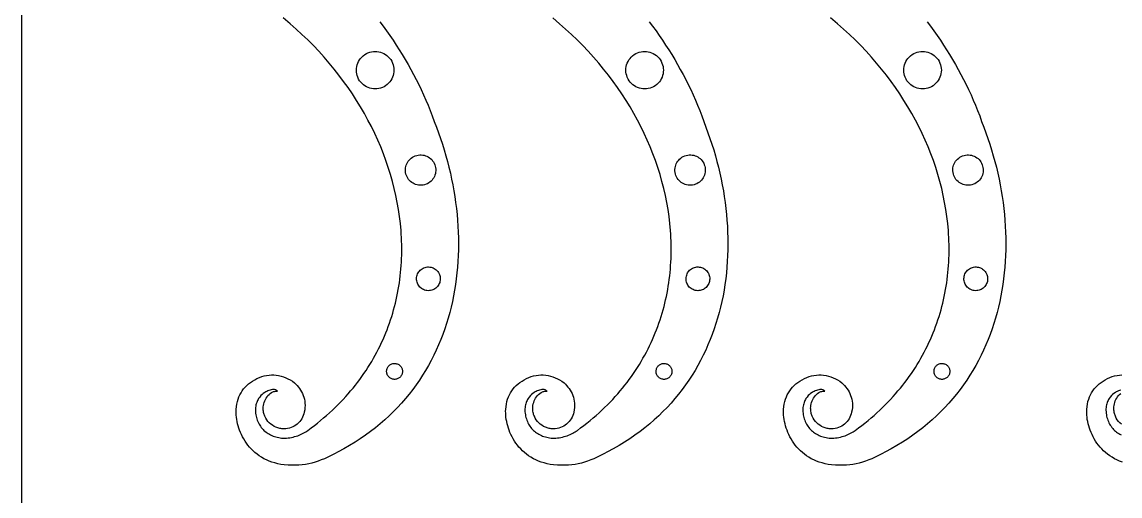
# Model space of a CAD drawing. Extents: x 0 to 31.7, y -7.6 to 52.1.
# Drawn here: x 0 to 16.59, y 17.08 to 24.24 of the extents above; entities that cross this region are included whole.
import ezdxf

# ---------------------------------------------------------------- set-up
doc = ezdxf.new("R2010")
doc.units = 0
doc.layers.add('Default_Layer', color=18, linetype='CONTINUOUS')

msp = doc.modelspace()

# ---------------------------------------------------------------- linework, layer by layer
at = {"layer": 'Default_Layer'}
for points in [[(0, 0), (0, 48), (24, 48), (24, 0), (0, 0)], [(5.177, 23.747), (5.202, 23.762), (5.227, 23.774), (5.254, 23.784), (5.281, 23.79), (5.308, 23.794), (5.335, 23.796), (5.362, 23.794), (5.389, 23.79), (5.416, 23.784), (5.441, 23.775), (5.466, 23.764), (5.49, 23.75), (5.513, 23.734), (5.534, 23.715), (5.553, 23.694), (5.57, 23.671), (5.585, 23.646), (5.598, 23.62), (5.607, 23.594), (5.614, 23.567), (5.618, 23.54), (5.619, 23.512), (5.618, 23.485), (5.614, 23.458), (5.607, 23.432), (5.598, 23.406), (5.587, 23.381), (5.573, 23.358), (5.557, 23.335), (5.538, 23.314), (5.517, 23.295), (5.494, 23.277), (5.469, 23.262), (5.444, 23.25), (5.417, 23.241), (5.39, 23.234), (5.363, 23.23), (5.336, 23.229), (5.309, 23.23), (5.282, 23.234), (5.255, 23.24), (5.229, 23.249), (5.205, 23.261), (5.181, 23.274), (5.158, 23.291), (5.137, 23.309), (5.118, 23.33), (5.101, 23.353), (5.086, 23.378), (5.073, 23.404), (5.064, 23.43), (5.057, 23.457), (5.053, 23.484), (5.052, 23.512), (5.053, 23.539), (5.057, 23.566), (5.064, 23.592), (5.072, 23.618), (5.084, 23.643), (5.098, 23.667), (5.114, 23.689), (5.133, 23.71), (5.154, 23.73), (5.177, 23.747)], [(9.247, 23.747), (9.272, 23.762), (9.298, 23.774), (9.324, 23.784), (9.351, 23.79), (9.379, 23.794), (9.406, 23.796), (9.433, 23.794), (9.46, 23.79), (9.486, 23.784), (9.512, 23.775), (9.537, 23.764), (9.561, 23.75), (9.583, 23.734), (9.604, 23.715), (9.624, 23.694), (9.641, 23.671), (9.656, 23.646), (9.668, 23.62), (9.678, 23.594), (9.684, 23.567), (9.688, 23.54), (9.69, 23.512), (9.688, 23.485), (9.684, 23.458), (9.678, 23.432), (9.669, 23.406), (9.658, 23.381), (9.644, 23.358), (9.628, 23.335), (9.609, 23.314), (9.588, 23.295), (9.565, 23.277), (9.54, 23.262), (9.514, 23.25), (9.488, 23.241), (9.461, 23.234), (9.434, 23.23), (9.406, 23.229), (9.379, 23.23), (9.352, 23.234), (9.326, 23.24), (9.3, 23.249), (9.275, 23.261), (9.252, 23.274), (9.229, 23.291), (9.208, 23.309), (9.189, 23.33), (9.171, 23.353), (9.156, 23.378), (9.144, 23.404), (9.135, 23.43), (9.128, 23.457), (9.124, 23.484), (9.123, 23.512), (9.124, 23.539), (9.128, 23.566), (9.134, 23.592), (9.143, 23.618), (9.155, 23.643), (9.168, 23.667), (9.185, 23.689), (9.203, 23.71), (9.224, 23.73), (9.247, 23.747)], [(13.445, 23.747), (13.47, 23.762), (13.496, 23.774), (13.522, 23.784), (13.549, 23.79), (13.576, 23.794), (13.604, 23.796), (13.631, 23.794), (13.658, 23.79), (13.684, 23.784), (13.71, 23.775), (13.735, 23.764), (13.759, 23.75), (13.781, 23.734), (13.802, 23.715), (13.821, 23.694), (13.839, 23.671), (13.854, 23.646), (13.866, 23.62), (13.876, 23.594), (13.882, 23.567), (13.886, 23.54), (13.888, 23.512), (13.886, 23.485), (13.882, 23.458), (13.876, 23.432), (13.867, 23.406), (13.856, 23.381), (13.842, 23.358), (13.825, 23.335), (13.807, 23.314), (13.786, 23.295), (13.763, 23.277), (13.738, 23.262), (13.712, 23.25), (13.686, 23.241), (13.659, 23.234), (13.632, 23.23), (13.604, 23.229), (13.577, 23.23), (13.55, 23.234), (13.524, 23.24), (13.498, 23.249), (13.473, 23.261), (13.449, 23.274), (13.427, 23.291), (13.406, 23.309), (13.387, 23.33), (13.369, 23.353), (13.354, 23.378), (13.342, 23.404), (13.332, 23.43), (13.326, 23.457), (13.322, 23.484), (13.32, 23.512), (13.322, 23.539), (13.326, 23.566), (13.332, 23.592), (13.341, 23.618), (13.352, 23.643), (13.366, 23.667), (13.383, 23.689), (13.401, 23.71), (13.422, 23.73), (13.445, 23.747)], [(5.963, 22.224), (5.986, 22.229), (6.009, 22.232), (6.032, 22.232), (6.054, 22.23), (6.076, 22.226), (6.097, 22.219), (6.118, 22.211), (6.137, 22.201), (6.156, 22.189), (6.173, 22.175), (6.189, 22.16), (6.203, 22.143), (6.216, 22.125), (6.227, 22.105), (6.237, 22.084), (6.244, 22.062), (6.249, 22.039), (6.251, 22.016), (6.251, 21.993), (6.249, 21.971), (6.245, 21.949), (6.239, 21.927), (6.231, 21.907), (6.221, 21.887), (6.209, 21.869), (6.195, 21.852), (6.18, 21.836), (6.163, 21.821), (6.145, 21.808), (6.125, 21.797), (6.104, 21.788), (6.081, 21.781), (6.058, 21.776), (6.035, 21.773), (6.013, 21.773), (5.99, 21.775), (5.968, 21.779), (5.947, 21.786), (5.927, 21.794), (5.907, 21.804), (5.889, 21.816), (5.871, 21.829), (5.855, 21.845), (5.841, 21.862), (5.828, 21.88), (5.817, 21.9), (5.808, 21.921), (5.8, 21.943), (5.796, 21.966), (5.793, 21.989), (5.793, 22.012), (5.795, 22.034), (5.799, 22.056), (5.805, 22.077), (5.813, 22.098), (5.824, 22.117), (5.836, 22.136), (5.849, 22.153), (5.865, 22.169), (5.881, 22.184), (5.9, 22.197), (5.92, 22.208), (5.941, 22.217), (5.963, 22.224)], [(10.034, 22.224), (10.057, 22.229), (10.08, 22.232), (10.102, 22.232), (10.125, 22.23), (10.147, 22.226), (10.168, 22.219), (10.188, 22.211), (10.208, 22.201), (10.226, 22.189), (10.244, 22.175), (10.26, 22.16), (10.274, 22.143), (10.287, 22.125), (10.298, 22.105), (10.307, 22.084), (10.315, 22.062), (10.319, 22.039), (10.322, 22.016), (10.322, 21.993), (10.32, 21.971), (10.316, 21.949), (10.31, 21.927), (10.302, 21.907), (10.291, 21.887), (10.279, 21.869), (10.266, 21.852), (10.25, 21.836), (10.234, 21.821), (10.215, 21.808), (10.195, 21.797), (10.174, 21.788), (10.152, 21.781), (10.129, 21.776), (10.106, 21.773), (10.083, 21.773), (10.061, 21.775), (10.039, 21.779), (10.018, 21.786), (9.997, 21.794), (9.978, 21.804), (9.959, 21.816), (9.942, 21.829), (9.926, 21.845), (9.912, 21.862), (9.899, 21.88), (9.888, 21.9), (9.878, 21.921), (9.871, 21.943), (9.866, 21.966), (9.864, 21.989), (9.864, 22.012), (9.866, 22.034), (9.87, 22.056), (9.876, 22.077), (9.884, 22.098), (9.894, 22.117), (9.906, 22.136), (9.92, 22.153), (9.935, 22.169), (9.952, 22.184), (9.97, 22.197), (9.99, 22.208), (10.011, 22.217), (10.034, 22.224)], [(14.232, 22.224), (14.255, 22.229), (14.278, 22.232), (14.3, 22.232), (14.323, 22.23), (14.344, 22.226), (14.366, 22.219), (14.386, 22.211), (14.406, 22.201), (14.424, 22.189), (14.442, 22.175), (14.457, 22.16), (14.472, 22.143), (14.485, 22.125), (14.496, 22.105), (14.505, 22.084), (14.512, 22.062), (14.517, 22.039), (14.52, 22.016), (14.52, 21.993), (14.518, 21.971), (14.514, 21.949), (14.508, 21.927), (14.499, 21.907), (14.489, 21.887), (14.477, 21.869), (14.464, 21.852), (14.448, 21.836), (14.431, 21.821), (14.413, 21.808), (14.393, 21.797), (14.372, 21.788), (14.35, 21.781), (14.327, 21.776), (14.304, 21.773), (14.281, 21.773), (14.259, 21.775), (14.237, 21.779), (14.216, 21.786), (14.195, 21.794), (14.176, 21.804), (14.157, 21.816), (14.14, 21.829), (14.124, 21.845), (14.109, 21.862), (14.097, 21.88), (14.085, 21.9), (14.076, 21.921), (14.069, 21.943), (14.064, 21.966), (14.062, 21.989), (14.061, 22.012), (14.063, 22.034), (14.068, 22.056), (14.074, 22.077), (14.082, 22.098), (14.092, 22.117), (14.104, 22.136), (14.118, 22.153), (14.133, 22.169), (14.15, 22.184), (14.168, 22.197), (14.188, 22.208), (14.209, 22.217), (14.232, 22.224)], [(6.143, 20.538), (6.162, 20.537), (6.179, 20.534), (6.196, 20.529), (6.213, 20.523), (6.228, 20.515), (6.243, 20.506), (6.256, 20.495), (6.269, 20.483), (6.28, 20.471), (6.29, 20.457), (6.299, 20.442), (6.306, 20.426), (6.312, 20.409), (6.316, 20.392), (6.318, 20.374), (6.319, 20.356), (6.317, 20.338), (6.314, 20.32), (6.31, 20.303), (6.303, 20.286), (6.295, 20.271), (6.286, 20.256), (6.276, 20.243), (6.264, 20.23), (6.251, 20.219), (6.237, 20.209), (6.222, 20.2), (6.206, 20.193), (6.189, 20.187), (6.172, 20.183), (6.154, 20.181), (6.136, 20.18), (6.118, 20.182), (6.1, 20.185), (6.083, 20.19), (6.067, 20.196), (6.051, 20.204), (6.037, 20.213), (6.023, 20.224), (6.011, 20.235), (5.999, 20.248), (5.989, 20.262), (5.981, 20.277), (5.973, 20.293), (5.968, 20.31), (5.964, 20.327), (5.961, 20.345), (5.961, 20.363), (5.962, 20.381), (5.965, 20.399), (5.97, 20.416), (5.976, 20.432), (5.984, 20.448), (5.993, 20.463), (6.004, 20.476), (6.016, 20.489), (6.029, 20.5), (6.043, 20.51), (6.058, 20.519), (6.073, 20.526), (6.09, 20.531), (6.107, 20.536), (6.125, 20.538), (6.143, 20.538)], [(10.214, 20.538), (10.232, 20.537), (10.25, 20.534), (10.267, 20.529), (10.283, 20.523), (10.299, 20.515), (10.313, 20.506), (10.327, 20.495), (10.34, 20.483), (10.351, 20.471), (10.361, 20.457), (10.369, 20.442), (10.377, 20.426), (10.382, 20.409), (10.386, 20.392), (10.389, 20.374), (10.389, 20.356), (10.388, 20.338), (10.385, 20.32), (10.38, 20.303), (10.374, 20.286), (10.366, 20.271), (10.357, 20.256), (10.346, 20.243), (10.334, 20.23), (10.321, 20.219), (10.307, 20.209), (10.293, 20.2), (10.277, 20.193), (10.26, 20.187), (10.243, 20.183), (10.225, 20.181), (10.207, 20.18), (10.188, 20.182), (10.171, 20.185), (10.154, 20.19), (10.137, 20.196), (10.122, 20.204), (10.107, 20.213), (10.094, 20.224), (10.081, 20.235), (10.07, 20.248), (10.06, 20.262), (10.051, 20.277), (10.044, 20.293), (10.038, 20.31), (10.034, 20.327), (10.032, 20.345), (10.031, 20.363), (10.033, 20.381), (10.036, 20.399), (10.041, 20.416), (10.047, 20.432), (10.055, 20.448), (10.064, 20.463), (10.075, 20.476), (10.086, 20.489), (10.099, 20.5), (10.113, 20.51), (10.128, 20.519), (10.144, 20.526), (10.161, 20.531), (10.178, 20.536), (10.196, 20.538), (10.214, 20.538)], [(14.412, 20.538), (14.43, 20.537), (14.448, 20.534), (14.465, 20.529), (14.481, 20.523), (14.497, 20.515), (14.511, 20.506), (14.525, 20.495), (14.537, 20.483), (14.549, 20.471), (14.559, 20.457), (14.567, 20.442), (14.575, 20.426), (14.58, 20.409), (14.584, 20.392), (14.587, 20.374), (14.587, 20.356), (14.586, 20.338), (14.583, 20.32), (14.578, 20.303), (14.572, 20.286), (14.564, 20.271), (14.555, 20.256), (14.544, 20.243), (14.532, 20.23), (14.519, 20.219), (14.505, 20.209), (14.49, 20.2), (14.475, 20.193), (14.458, 20.187), (14.441, 20.183), (14.423, 20.181), (14.405, 20.18), (14.386, 20.182), (14.369, 20.185), (14.352, 20.19), (14.335, 20.196), (14.32, 20.204), (14.305, 20.213), (14.292, 20.224), (14.279, 20.235), (14.268, 20.248), (14.258, 20.262), (14.249, 20.277), (14.242, 20.293), (14.236, 20.31), (14.232, 20.327), (14.23, 20.345), (14.229, 20.363), (14.231, 20.381), (14.234, 20.399), (14.238, 20.416), (14.245, 20.432), (14.253, 20.448), (14.262, 20.463), (14.272, 20.476), (14.284, 20.489), (14.297, 20.5), (14.311, 20.51), (14.326, 20.519), (14.342, 20.526), (14.358, 20.531), (14.376, 20.536), (14.394, 20.538), (14.412, 20.538)], [(5.67, 19.073), (5.681, 19.068), (5.691, 19.062), (5.701, 19.055), (5.71, 19.048), (5.718, 19.039), (5.726, 19.03), (5.732, 19.021), (5.737, 19.011), (5.741, 19), (5.745, 18.989), (5.747, 18.977), (5.748, 18.966), (5.748, 18.954), (5.747, 18.942), (5.745, 18.931), (5.741, 18.919), (5.736, 18.907), (5.73, 18.897), (5.723, 18.887), (5.716, 18.878), (5.708, 18.87), (5.698, 18.863), (5.689, 18.857), (5.679, 18.851), (5.668, 18.847), (5.657, 18.844), (5.646, 18.841), (5.634, 18.84), (5.622, 18.84), (5.61, 18.842), (5.599, 18.844), (5.587, 18.848), (5.576, 18.852), (5.565, 18.858), (5.555, 18.865), (5.546, 18.873), (5.538, 18.881), (5.531, 18.89), (5.525, 18.9), (5.519, 18.91), (5.515, 18.92), (5.512, 18.932), (5.51, 18.943), (5.508, 18.954), (5.508, 18.966), (5.51, 18.978), (5.512, 18.99), (5.516, 19.002), (5.52, 19.013), (5.526, 19.023), (5.533, 19.033), (5.541, 19.042), (5.549, 19.05), (5.558, 19.057), (5.568, 19.064), (5.578, 19.069), (5.589, 19.073), (5.6, 19.077), (5.611, 19.079), (5.623, 19.08), (5.634, 19.08), (5.646, 19.079), (5.658, 19.076), (5.67, 19.073)], [(9.74, 19.073), (9.752, 19.068), (9.762, 19.062), (9.772, 19.055), (9.781, 19.048), (9.789, 19.039), (9.796, 19.03), (9.802, 19.021), (9.808, 19.011), (9.812, 19), (9.815, 18.989), (9.818, 18.977), (9.819, 18.966), (9.819, 18.954), (9.818, 18.942), (9.815, 18.931), (9.812, 18.919), (9.807, 18.907), (9.801, 18.897), (9.794, 18.887), (9.787, 18.878), (9.778, 18.87), (9.769, 18.863), (9.759, 18.857), (9.749, 18.851), (9.739, 18.847), (9.728, 18.844), (9.716, 18.841), (9.705, 18.84), (9.693, 18.84), (9.681, 18.842), (9.669, 18.844), (9.658, 18.848), (9.646, 18.852), (9.636, 18.858), (9.626, 18.865), (9.617, 18.873), (9.609, 18.881), (9.602, 18.89), (9.595, 18.9), (9.59, 18.91), (9.586, 18.92), (9.582, 18.932), (9.58, 18.943), (9.579, 18.954), (9.579, 18.966), (9.58, 18.978), (9.583, 18.99), (9.586, 19.002), (9.591, 19.013), (9.597, 19.023), (9.604, 19.033), (9.611, 19.042), (9.62, 19.05), (9.629, 19.057), (9.638, 19.064), (9.649, 19.069), (9.659, 19.073), (9.67, 19.077), (9.682, 19.079), (9.693, 19.08), (9.705, 19.08), (9.717, 19.079), (9.729, 19.076), (9.74, 19.073)], [(13.938, 19.073), (13.949, 19.068), (13.96, 19.062), (13.97, 19.055), (13.979, 19.048), (13.987, 19.039), (13.994, 19.03), (14, 19.021), (14.006, 19.011), (14.01, 19), (14.013, 18.989), (14.016, 18.977), (14.017, 18.966), (14.017, 18.954), (14.015, 18.942), (14.013, 18.931), (14.009, 18.919), (14.005, 18.907), (13.999, 18.897), (13.992, 18.887), (13.984, 18.878), (13.976, 18.87), (13.967, 18.863), (13.957, 18.857), (13.947, 18.851), (13.937, 18.847), (13.925, 18.844), (13.914, 18.841), (13.903, 18.84), (13.891, 18.84), (13.879, 18.842), (13.867, 18.844), (13.855, 18.848), (13.844, 18.852), (13.834, 18.858), (13.824, 18.865), (13.815, 18.873), (13.807, 18.881), (13.8, 18.89), (13.793, 18.9), (13.788, 18.91), (13.784, 18.92), (13.78, 18.932), (13.778, 18.943), (13.777, 18.954), (13.777, 18.966), (13.778, 18.978), (13.781, 18.99), (13.784, 19.002), (13.789, 19.013), (13.795, 19.023), (13.802, 19.033), (13.809, 19.042), (13.818, 19.05), (13.827, 19.057), (13.836, 19.064), (13.846, 19.069), (13.857, 19.073), (13.868, 19.077), (13.88, 19.079), (13.891, 19.08), (13.903, 19.08), (13.915, 19.079), (13.926, 19.076), (13.938, 19.073)]]:
    msp.add_lwpolyline(points, close=True, dxfattribs=at)
for points in [[(5.405, 24.244), (5.456, 24.175), (5.507, 24.105), (5.557, 24.035), (5.605, 23.964), (5.653, 23.892), (5.699, 23.82), (5.745, 23.747), (5.789, 23.673), (5.833, 23.599), (5.875, 23.524), (5.916, 23.449), (5.955, 23.372), (5.994, 23.295), (6.031, 23.218), (6.067, 23.139), (6.102, 23.061), (6.135, 22.981), (6.167, 22.901), (6.198, 22.82), (6.227, 22.738), (6.26, 22.653), (6.292, 22.567), (6.322, 22.481), (6.351, 22.395), (6.378, 22.308), (6.404, 22.22), (6.428, 22.132), (6.45, 22.044), (6.471, 21.956), (6.49, 21.867), (6.508, 21.779), (6.524, 21.69), (6.538, 21.601), (6.551, 21.511), (6.562, 21.422), (6.572, 21.333), (6.579, 21.244), (6.585, 21.155), (6.59, 21.066), (6.592, 20.977), (6.593, 20.888), (6.592, 20.799), (6.589, 20.711), (6.585, 20.623), (6.578, 20.535), (6.57, 20.448), (6.56, 20.361), (6.548, 20.274), (6.535, 20.188), (6.519, 20.103), (6.502, 20.017), (6.482, 19.933), (6.461, 19.849), (6.438, 19.766), (6.413, 19.683), (6.386, 19.601), (6.357, 19.52), (6.326, 19.44), (6.292, 19.36), (6.257, 19.281), (6.22, 19.203), (6.181, 19.127), (6.14, 19.051), (6.097, 18.976), (6.051, 18.902), (6.004, 18.829), (5.954, 18.757), (5.903, 18.687), (5.849, 18.617), (5.793, 18.549), (5.735, 18.482), (5.674, 18.416), (5.612, 18.352), (5.547, 18.289), (5.48, 18.228), (5.411, 18.168), (5.339, 18.109), (5.266, 18.052), (5.19, 17.996), (5.111, 17.942), (5.031, 17.89), (4.948, 17.839), (4.863, 17.79), (4.775, 17.743), (4.721, 17.714), (4.669, 17.688), (4.619, 17.663), (4.57, 17.641), (4.522, 17.622), (4.475, 17.604), (4.428, 17.588), (4.38, 17.575), (4.333, 17.564), (4.285, 17.555), (4.235, 17.549), (4.184, 17.544), (4.132, 17.542), (4.077, 17.542), (4.02, 17.544), (3.96, 17.548), (3.911, 17.555), (3.863, 17.564), (3.818, 17.576), (3.774, 17.589), (3.732, 17.605), (3.693, 17.622), (3.654, 17.641), (3.618, 17.662), (3.584, 17.685), (3.551, 17.709), (3.52, 17.734), (3.491, 17.761), (3.463, 17.788), (3.437, 17.817), (3.413, 17.847), (3.39, 17.877), (3.37, 17.908), (3.35, 17.94), (3.332, 17.973), (3.316, 18.005), (3.302, 18.038), (3.288, 18.071), (3.277, 18.104), (3.267, 18.137), (3.258, 18.17), (3.251, 18.203), (3.245, 18.235), (3.241, 18.267), (3.238, 18.298), (3.236, 18.328), (3.236, 18.357), (3.237, 18.386), (3.241, 18.427), (3.247, 18.466), (3.255, 18.504), (3.266, 18.54), (3.278, 18.574), (3.293, 18.606), (3.309, 18.638), (3.328, 18.667), (3.349, 18.695), (3.372, 18.721), (3.397, 18.747), (3.423, 18.77), (3.452, 18.793), (3.483, 18.813), (3.516, 18.833), (3.55, 18.852), (3.586, 18.868), (3.622, 18.881), (3.658, 18.892), (3.695, 18.899), (3.732, 18.904), (3.768, 18.906), (3.805, 18.906), (3.841, 18.902), (3.877, 18.897), (3.913, 18.888), (3.949, 18.877), (3.984, 18.864), (4.018, 18.848), (4.052, 18.83), (4.085, 18.81), (4.117, 18.787), (4.138, 18.766), (4.158, 18.745), (4.176, 18.722), (4.194, 18.699), (4.21, 18.675), (4.225, 18.65), (4.238, 18.624), (4.249, 18.597), (4.259, 18.569), (4.267, 18.54), (4.272, 18.51), (4.275, 18.479), (4.277, 18.447), (4.275, 18.413), (4.271, 18.379), (4.265, 18.344), (4.258, 18.317), (4.25, 18.292), (4.239, 18.267), (4.226, 18.244), (4.212, 18.222), (4.195, 18.201), (4.177, 18.181), (4.158, 18.164), (4.137, 18.148), (4.114, 18.133), (4.091, 18.121), (4.066, 18.111), (4.04, 18.102), (4.013, 18.096), (3.986, 18.093), (3.958, 18.091), (3.941, 18.092), (3.926, 18.093), (3.91, 18.095), (3.894, 18.098), (3.879, 18.101), (3.865, 18.105), (3.85, 18.11), (3.836, 18.116), (3.808, 18.129), (3.783, 18.145), (3.759, 18.163), (3.736, 18.183), (3.716, 18.205), (3.698, 18.229), (3.682, 18.255), (3.669, 18.282), (3.664, 18.297), (3.659, 18.311), (3.655, 18.326), (3.651, 18.341), (3.648, 18.357), (3.646, 18.372), (3.645, 18.388), (3.645, 18.404), (3.646, 18.425), (3.648, 18.447), (3.653, 18.469), (3.659, 18.492), (3.667, 18.514), (3.677, 18.536), (3.689, 18.557), (3.702, 18.577), (3.716, 18.596), (3.733, 18.613), (3.751, 18.628), (3.77, 18.64), (3.78, 18.646), (3.791, 18.651), (3.802, 18.655), (3.813, 18.658), (3.824, 18.661), (3.836, 18.662), (3.849, 18.663), (3.861, 18.663), (3.855, 18.668), (3.848, 18.673), (3.84, 18.677), (3.833, 18.68), (3.817, 18.684), (3.8, 18.685), (3.783, 18.684), (3.766, 18.682), (3.749, 18.678), (3.731, 18.672), (3.715, 18.665), (3.698, 18.657), (3.683, 18.649), (3.669, 18.641), (3.644, 18.624), (3.626, 18.61), (3.609, 18.594), (3.592, 18.573), (3.575, 18.548), (3.567, 18.534), (3.559, 18.52), (3.552, 18.504), (3.546, 18.488), (3.54, 18.471), (3.535, 18.453), (3.531, 18.434), (3.529, 18.415), (3.527, 18.395), (3.527, 18.374), (3.528, 18.351), (3.53, 18.328), (3.533, 18.306), (3.537, 18.284), (3.542, 18.263), (3.548, 18.242), (3.555, 18.222), (3.563, 18.202), (3.572, 18.183), (3.582, 18.165), (3.592, 18.147), (3.603, 18.13), (3.615, 18.114), (3.628, 18.098), (3.642, 18.083), (3.656, 18.069), (3.671, 18.056), (3.687, 18.043), (3.703, 18.031), (3.72, 18.02), (3.738, 18.009), (3.756, 17.999), (3.775, 17.991), (3.795, 17.983), (3.815, 17.975), (3.835, 17.969), (3.857, 17.964), (3.878, 17.959), (3.9, 17.956), (3.923, 17.953), (3.946, 17.951), (3.969, 17.951), (3.995, 17.952), (4.021, 17.955), (4.046, 17.958), (4.071, 17.962), (4.095, 17.968), (4.119, 17.974), (4.142, 17.98), (4.165, 17.988), (4.187, 17.996), (4.208, 18.005), (4.229, 18.014), (4.249, 18.024), (4.268, 18.035), (4.286, 18.046), (4.303, 18.057), (4.319, 18.069), (4.368, 18.105), (4.417, 18.142), (4.465, 18.18), (4.511, 18.217), (4.557, 18.256), (4.602, 18.295), (4.646, 18.334), (4.689, 18.374), (4.731, 18.414), (4.772, 18.455), (4.813, 18.496), (4.852, 18.537), (4.89, 18.579), (4.928, 18.621), (4.965, 18.664), (5.001, 18.707), (5.036, 18.751), (5.07, 18.794), (5.103, 18.839), (5.135, 18.883), (5.166, 18.928), (5.197, 18.973), (5.227, 19.019), (5.255, 19.065), (5.283, 19.111), (5.31, 19.158), (5.337, 19.205), (5.362, 19.252), (5.386, 19.299), (5.41, 19.347), (5.433, 19.395), (5.455, 19.443), (5.476, 19.492), (5.496, 19.541), (5.515, 19.59), (5.534, 19.639), (5.552, 19.689), (5.569, 19.738), (5.585, 19.789), (5.6, 19.839), (5.614, 19.889), (5.628, 19.94), (5.641, 19.991), (5.653, 20.042), (5.664, 20.093), (5.674, 20.144), (5.684, 20.196), (5.693, 20.247), (5.701, 20.299), (5.708, 20.351), (5.714, 20.403), (5.72, 20.455), (5.724, 20.507), (5.728, 20.56), (5.732, 20.612), (5.734, 20.665), (5.736, 20.718), (5.737, 20.77), (5.737, 20.823), (5.736, 20.876), (5.735, 20.929), (5.733, 20.982), (5.73, 21.035), (5.726, 21.088), (5.717, 21.194), (5.704, 21.301), (5.688, 21.407), (5.67, 21.513), (5.648, 21.619), (5.624, 21.725), (5.597, 21.83), (5.567, 21.936), (5.534, 22.041), (5.498, 22.145), (5.46, 22.249), (5.419, 22.352), (5.375, 22.455), (5.328, 22.557), (5.278, 22.659), (5.226, 22.759), (5.172, 22.859), (5.114, 22.958), (5.054, 23.056), (4.992, 23.153), (4.927, 23.249), (4.859, 23.343), (4.789, 23.437), (4.717, 23.529), (4.641, 23.62), (4.564, 23.71), (4.484, 23.798), (4.402, 23.884), (4.317, 23.969), (4.23, 24.053), (4.14, 24.134), (4.049, 24.214), (3.946, 24.303)], [(9.476, 24.244), (9.527, 24.175), (9.578, 24.105), (9.627, 24.035), (9.676, 23.964), (9.723, 23.892), (9.77, 23.82), (9.815, 23.747), (9.86, 23.673), (9.903, 23.599), (9.945, 23.524), (9.986, 23.449), (10.026, 23.372), (10.065, 23.295), (10.102, 23.218), (10.138, 23.139), (10.173, 23.061), (10.206, 22.981), (10.238, 22.901), (10.269, 22.82), (10.298, 22.738), (10.331, 22.653), (10.363, 22.567), (10.393, 22.481), (10.422, 22.395), (10.449, 22.308), (10.474, 22.22), (10.498, 22.132), (10.521, 22.044), (10.542, 21.956), (10.561, 21.867), (10.579, 21.779), (10.595, 21.69), (10.609, 21.601), (10.622, 21.511), (10.633, 21.422), (10.642, 21.333), (10.65, 21.244), (10.656, 21.155), (10.66, 21.066), (10.663, 20.977), (10.664, 20.888), (10.663, 20.799), (10.66, 20.711), (10.655, 20.623), (10.649, 20.535), (10.641, 20.448), (10.631, 20.361), (10.619, 20.274), (10.605, 20.188), (10.59, 20.103), (10.572, 20.017), (10.553, 19.933), (10.532, 19.849), (10.509, 19.766), (10.483, 19.683), (10.456, 19.601), (10.427, 19.52), (10.396, 19.44), (10.363, 19.36), (10.328, 19.281), (10.291, 19.203), (10.252, 19.127), (10.211, 19.051), (10.167, 18.976), (10.122, 18.902), (10.075, 18.829), (10.025, 18.757), (9.973, 18.687), (9.919, 18.617), (9.863, 18.549), (9.805, 18.482), (9.745, 18.416), (9.682, 18.352), (9.618, 18.289), (9.551, 18.228), (9.482, 18.168), (9.41, 18.109), (9.336, 18.052), (9.26, 17.996), (9.182, 17.942), (9.102, 17.89), (9.019, 17.839), (8.933, 17.79), (8.846, 17.743), (8.792, 17.714), (8.74, 17.688), (8.69, 17.663), (8.641, 17.641), (8.593, 17.622), (8.545, 17.604), (8.498, 17.588), (8.451, 17.575), (8.404, 17.564), (8.355, 17.555), (8.306, 17.549), (8.255, 17.544), (8.202, 17.542), (8.148, 17.542), (8.091, 17.544), (8.031, 17.548), (7.981, 17.555), (7.934, 17.564), (7.888, 17.576), (7.845, 17.589), (7.803, 17.605), (7.763, 17.622), (7.725, 17.641), (7.689, 17.662), (7.654, 17.685), (7.622, 17.709), (7.591, 17.734), (7.561, 17.761), (7.534, 17.788), (7.508, 17.817), (7.484, 17.847), (7.461, 17.877), (7.44, 17.908), (7.421, 17.94), (7.403, 17.973), (7.387, 18.005), (7.372, 18.038), (7.359, 18.071), (7.348, 18.104), (7.337, 18.137), (7.329, 18.17), (7.322, 18.203), (7.316, 18.235), (7.311, 18.267), (7.308, 18.298), (7.307, 18.328), (7.306, 18.357), (7.308, 18.386), (7.312, 18.427), (7.318, 18.466), (7.326, 18.504), (7.336, 18.54), (7.349, 18.574), (7.363, 18.606), (7.38, 18.638), (7.399, 18.667), (7.42, 18.695), (7.442, 18.721), (7.467, 18.747), (7.494, 18.77), (7.523, 18.793), (7.554, 18.813), (7.586, 18.833), (7.621, 18.852), (7.657, 18.868), (7.693, 18.881), (7.729, 18.892), (7.766, 18.899), (7.802, 18.904), (7.839, 18.906), (7.875, 18.906), (7.912, 18.902), (7.948, 18.897), (7.984, 18.888), (8.019, 18.877), (8.054, 18.864), (8.089, 18.848), (8.122, 18.83), (8.156, 18.81), (8.188, 18.787), (8.209, 18.766), (8.228, 18.745), (8.247, 18.722), (8.265, 18.699), (8.281, 18.675), (8.295, 18.65), (8.309, 18.624), (8.32, 18.597), (8.33, 18.569), (8.337, 18.54), (8.343, 18.51), (8.346, 18.479), (8.347, 18.447), (8.346, 18.413), (8.342, 18.379), (8.335, 18.344), (8.329, 18.317), (8.32, 18.292), (8.31, 18.267), (8.297, 18.244), (8.282, 18.222), (8.266, 18.201), (8.248, 18.181), (8.228, 18.164), (8.207, 18.148), (8.185, 18.133), (8.161, 18.121), (8.137, 18.111), (8.111, 18.102), (8.084, 18.096), (8.056, 18.093), (8.028, 18.091), (8.012, 18.092), (7.996, 18.093), (7.981, 18.095), (7.965, 18.098), (7.95, 18.101), (7.935, 18.105), (7.921, 18.11), (7.906, 18.116), (7.879, 18.129), (7.853, 18.145), (7.829, 18.163), (7.807, 18.183), (7.787, 18.205), (7.769, 18.229), (7.753, 18.255), (7.74, 18.282), (7.734, 18.297), (7.729, 18.311), (7.725, 18.326), (7.722, 18.341), (7.719, 18.357), (7.717, 18.372), (7.716, 18.388), (7.715, 18.404), (7.716, 18.425), (7.719, 18.447), (7.724, 18.469), (7.73, 18.492), (7.738, 18.514), (7.748, 18.536), (7.759, 18.557), (7.772, 18.577), (7.787, 18.596), (7.803, 18.613), (7.821, 18.628), (7.841, 18.64), (7.851, 18.646), (7.861, 18.651), (7.872, 18.655), (7.884, 18.658), (7.895, 18.661), (7.907, 18.662), (7.919, 18.663), (7.932, 18.663), (7.925, 18.668), (7.918, 18.673), (7.911, 18.677), (7.903, 18.68), (7.888, 18.684), (7.871, 18.685), (7.854, 18.684), (7.837, 18.682), (7.819, 18.678), (7.802, 18.672), (7.785, 18.665), (7.769, 18.657), (7.754, 18.649), (7.739, 18.641), (7.715, 18.624), (7.697, 18.61), (7.68, 18.594), (7.662, 18.573), (7.646, 18.548), (7.638, 18.534), (7.63, 18.52), (7.623, 18.504), (7.616, 18.488), (7.611, 18.471), (7.606, 18.453), (7.602, 18.434), (7.599, 18.415), (7.598, 18.395), (7.597, 18.374), (7.598, 18.351), (7.601, 18.328), (7.604, 18.306), (7.608, 18.284), (7.613, 18.263), (7.619, 18.242), (7.626, 18.222), (7.634, 18.202), (7.643, 18.183), (7.652, 18.165), (7.663, 18.147), (7.674, 18.13), (7.686, 18.114), (7.699, 18.098), (7.712, 18.083), (7.727, 18.069), (7.742, 18.056), (7.757, 18.043), (7.774, 18.031), (7.791, 18.02), (7.809, 18.009), (7.827, 17.999), (7.846, 17.991), (7.865, 17.983), (7.885, 17.975), (7.906, 17.969), (7.927, 17.964), (7.949, 17.959), (7.971, 17.956), (7.993, 17.953), (8.016, 17.951), (8.04, 17.951), (8.066, 17.952), (8.091, 17.955), (8.117, 17.958), (8.141, 17.962), (8.166, 17.968), (8.19, 17.974), (8.213, 17.98), (8.236, 17.988), (8.258, 17.996), (8.279, 18.005), (8.3, 18.014), (8.319, 18.024), (8.338, 18.035), (8.356, 18.046), (8.373, 18.057), (8.39, 18.069), (8.439, 18.105), (8.488, 18.142), (8.535, 18.18), (8.582, 18.217), (8.628, 18.256), (8.673, 18.295), (8.717, 18.334), (8.76, 18.374), (8.802, 18.414), (8.843, 18.455), (8.883, 18.496), (8.923, 18.537), (8.961, 18.579), (8.999, 18.621), (9.035, 18.664), (9.071, 18.707), (9.106, 18.751), (9.14, 18.794), (9.173, 18.839), (9.206, 18.883), (9.237, 18.928), (9.268, 18.973), (9.297, 19.019), (9.326, 19.065), (9.354, 19.111), (9.381, 19.158), (9.407, 19.205), (9.433, 19.252), (9.457, 19.299), (9.481, 19.347), (9.503, 19.395), (9.525, 19.443), (9.546, 19.492), (9.567, 19.541), (9.586, 19.59), (9.605, 19.639), (9.622, 19.689), (9.639, 19.738), (9.655, 19.789), (9.671, 19.839), (9.685, 19.889), (9.699, 19.94), (9.711, 19.991), (9.723, 20.042), (9.735, 20.093), (9.745, 20.144), (9.755, 20.196), (9.763, 20.247), (9.771, 20.299), (9.778, 20.351), (9.785, 20.403), (9.79, 20.455), (9.795, 20.507), (9.799, 20.56), (9.802, 20.612), (9.805, 20.665), (9.807, 20.718), (9.807, 20.77), (9.808, 20.823), (9.807, 20.876), (9.806, 20.929), (9.803, 20.982), (9.8, 21.035), (9.797, 21.088), (9.787, 21.194), (9.775, 21.301), (9.759, 21.407), (9.741, 21.513), (9.719, 21.619), (9.695, 21.725), (9.668, 21.83), (9.638, 21.936), (9.605, 22.041), (9.569, 22.145), (9.53, 22.249), (9.489, 22.352), (9.445, 22.455), (9.399, 22.557), (9.349, 22.659), (9.297, 22.759), (9.242, 22.859), (9.185, 22.958), (9.125, 23.056), (9.063, 23.153), (8.998, 23.249), (8.93, 23.343), (8.86, 23.437), (8.787, 23.529), (8.712, 23.62), (8.635, 23.71), (8.555, 23.798), (8.472, 23.884), (8.388, 23.969), (8.3, 24.053), (8.211, 24.134), (8.119, 24.214), (8.017, 24.303)], [(13.673, 24.244), (13.725, 24.175), (13.775, 24.105), (13.825, 24.035), (13.874, 23.964), (13.921, 23.892), (13.968, 23.82), (14.013, 23.747), (14.058, 23.673), (14.101, 23.599), (14.143, 23.524), (14.184, 23.449), (14.224, 23.372), (14.263, 23.295), (14.3, 23.218), (14.336, 23.139), (14.371, 23.061), (14.404, 22.981), (14.436, 22.901), (14.467, 22.82), (14.496, 22.738), (14.529, 22.653), (14.561, 22.567), (14.591, 22.481), (14.619, 22.395), (14.647, 22.308), (14.672, 22.22), (14.696, 22.132), (14.719, 22.044), (14.74, 21.956), (14.759, 21.867), (14.776, 21.779), (14.792, 21.69), (14.807, 21.601), (14.82, 21.511), (14.831, 21.422), (14.84, 21.333), (14.848, 21.244), (14.854, 21.155), (14.858, 21.066), (14.861, 20.977), (14.862, 20.888), (14.861, 20.799), (14.858, 20.711), (14.853, 20.623), (14.847, 20.535), (14.839, 20.448), (14.829, 20.361), (14.817, 20.274), (14.803, 20.188), (14.788, 20.103), (14.77, 20.017), (14.751, 19.933), (14.73, 19.849), (14.706, 19.766), (14.681, 19.683), (14.654, 19.601), (14.625, 19.52), (14.594, 19.44), (14.561, 19.36), (14.526, 19.281), (14.489, 19.203), (14.45, 19.127), (14.409, 19.051), (14.365, 18.976), (14.32, 18.902), (14.272, 18.829), (14.223, 18.757), (14.171, 18.687), (14.117, 18.617), (14.061, 18.549), (14.003, 18.482), (13.943, 18.416), (13.88, 18.352), (13.816, 18.289), (13.749, 18.228), (13.679, 18.168), (13.608, 18.109), (13.534, 18.052), (13.458, 17.996), (13.38, 17.942), (13.299, 17.89), (13.216, 17.839), (13.131, 17.79), (13.044, 17.743), (12.99, 17.714), (12.938, 17.688), (12.888, 17.663), (12.839, 17.641), (12.791, 17.622), (12.743, 17.604), (12.696, 17.588), (12.649, 17.575), (12.601, 17.564), (12.553, 17.555), (12.504, 17.549), (12.453, 17.544), (12.4, 17.542), (12.346, 17.542), (12.289, 17.544), (12.229, 17.548), (12.179, 17.555), (12.132, 17.564), (12.086, 17.576), (12.043, 17.589), (12.001, 17.605), (11.961, 17.622), (11.923, 17.641), (11.887, 17.662), (11.852, 17.685), (11.82, 17.709), (11.789, 17.734), (11.759, 17.761), (11.732, 17.788), (11.706, 17.817), (11.682, 17.847), (11.659, 17.877), (11.638, 17.908), (11.619, 17.94), (11.601, 17.973), (11.585, 18.005), (11.57, 18.038), (11.557, 18.071), (11.545, 18.104), (11.535, 18.137), (11.527, 18.17), (11.519, 18.203), (11.514, 18.235), (11.509, 18.267), (11.506, 18.298), (11.505, 18.328), (11.504, 18.357), (11.505, 18.386), (11.509, 18.427), (11.516, 18.466), (11.524, 18.504), (11.534, 18.54), (11.547, 18.574), (11.561, 18.606), (11.578, 18.638), (11.597, 18.667), (11.617, 18.695), (11.64, 18.721), (11.665, 18.747), (11.692, 18.77), (11.721, 18.793), (11.751, 18.813), (11.784, 18.833), (11.819, 18.852), (11.854, 18.868), (11.891, 18.881), (11.927, 18.892), (11.963, 18.899), (12, 18.904), (12.037, 18.906), (12.073, 18.906), (12.11, 18.902), (12.146, 18.897), (12.182, 18.888), (12.217, 18.877), (12.252, 18.864), (12.287, 18.848), (12.32, 18.83), (12.353, 18.81), (12.386, 18.787), (12.406, 18.766), (12.426, 18.745), (12.445, 18.722), (12.462, 18.699), (12.479, 18.675), (12.493, 18.65), (12.506, 18.624), (12.518, 18.597), (12.527, 18.569), (12.535, 18.54), (12.541, 18.51), (12.544, 18.479), (12.545, 18.447), (12.544, 18.413), (12.54, 18.379), (12.533, 18.344), (12.527, 18.317), (12.518, 18.292), (12.508, 18.267), (12.495, 18.244), (12.48, 18.222), (12.464, 18.201), (12.446, 18.181), (12.426, 18.164), (12.405, 18.148), (12.383, 18.133), (12.359, 18.121), (12.334, 18.111), (12.309, 18.102), (12.282, 18.096), (12.254, 18.093), (12.226, 18.091), (12.21, 18.092), (12.194, 18.093), (12.178, 18.095), (12.163, 18.098), (12.148, 18.101), (12.133, 18.105), (12.119, 18.11), (12.104, 18.116), (12.077, 18.129), (12.051, 18.145), (12.027, 18.163), (12.005, 18.183), (11.985, 18.205), (11.967, 18.229), (11.951, 18.255), (11.938, 18.282), (11.932, 18.297), (11.927, 18.311), (11.923, 18.326), (11.92, 18.341), (11.917, 18.357), (11.915, 18.372), (11.914, 18.388), (11.913, 18.404), (11.914, 18.425), (11.917, 18.447), (11.922, 18.469), (11.928, 18.492), (11.936, 18.514), (11.946, 18.536), (11.957, 18.557), (11.97, 18.577), (11.985, 18.596), (12.001, 18.613), (12.019, 18.628), (12.038, 18.64), (12.049, 18.646), (12.059, 18.651), (12.07, 18.655), (12.081, 18.658), (12.093, 18.661), (12.105, 18.662), (12.117, 18.663), (12.13, 18.663), (12.123, 18.668), (12.116, 18.673), (12.109, 18.677), (12.101, 18.68), (12.085, 18.684), (12.069, 18.685), (12.052, 18.684), (12.035, 18.682), (12.017, 18.678), (12, 18.672), (11.983, 18.665), (11.967, 18.657), (11.951, 18.649), (11.937, 18.641), (11.912, 18.624), (11.895, 18.61), (11.878, 18.594), (11.86, 18.573), (11.843, 18.548), (11.835, 18.534), (11.828, 18.52), (11.821, 18.504), (11.814, 18.488), (11.809, 18.471), (11.804, 18.453), (11.8, 18.434), (11.797, 18.415), (11.796, 18.395), (11.795, 18.374), (11.796, 18.351), (11.799, 18.328), (11.802, 18.306), (11.806, 18.284), (11.811, 18.263), (11.817, 18.242), (11.824, 18.222), (11.832, 18.202), (11.841, 18.183), (11.85, 18.165), (11.861, 18.147), (11.872, 18.13), (11.884, 18.114), (11.897, 18.098), (11.91, 18.083), (11.925, 18.069), (11.94, 18.056), (11.955, 18.043), (11.972, 18.031), (11.989, 18.02), (12.007, 18.009), (12.025, 17.999), (12.044, 17.991), (12.063, 17.983), (12.083, 17.975), (12.104, 17.969), (12.125, 17.964), (12.147, 17.959), (12.169, 17.956), (12.191, 17.953), (12.214, 17.951), (12.238, 17.951), (12.264, 17.952), (12.289, 17.955), (12.314, 17.958), (12.339, 17.962), (12.364, 17.968), (12.388, 17.974), (12.411, 17.98), (12.433, 17.988), (12.456, 17.996), (12.477, 18.005), (12.497, 18.014), (12.517, 18.024), (12.536, 18.035), (12.554, 18.046), (12.571, 18.057), (12.587, 18.069), (12.637, 18.105), (12.686, 18.142), (12.733, 18.18), (12.78, 18.217), (12.826, 18.256), (12.871, 18.295), (12.914, 18.334), (12.958, 18.374), (13, 18.414), (13.041, 18.455), (13.081, 18.496), (13.121, 18.537), (13.159, 18.579), (13.197, 18.621), (13.233, 18.664), (13.269, 18.707), (13.304, 18.751), (13.338, 18.794), (13.371, 18.839), (13.404, 18.883), (13.435, 18.928), (13.465, 18.973), (13.495, 19.019), (13.524, 19.065), (13.552, 19.111), (13.579, 19.158), (13.605, 19.205), (13.63, 19.252), (13.655, 19.299), (13.678, 19.347), (13.701, 19.395), (13.723, 19.443), (13.744, 19.492), (13.765, 19.541), (13.784, 19.59), (13.802, 19.639), (13.82, 19.689), (13.837, 19.738), (13.853, 19.789), (13.868, 19.839), (13.883, 19.889), (13.896, 19.94), (13.909, 19.991), (13.921, 20.042), (13.932, 20.093), (13.943, 20.144), (13.952, 20.196), (13.961, 20.247), (13.969, 20.299), (13.976, 20.351), (13.983, 20.403), (13.988, 20.455), (13.993, 20.507), (13.997, 20.56), (14, 20.612), (14.003, 20.665), (14.004, 20.718), (14.005, 20.77), (14.005, 20.823), (14.005, 20.876), (14.003, 20.929), (14.001, 20.982), (13.998, 21.035), (13.995, 21.088), (13.985, 21.194), (13.972, 21.301), (13.957, 21.407), (13.938, 21.513), (13.917, 21.619), (13.893, 21.725), (13.865, 21.83), (13.835, 21.936), (13.803, 22.041), (13.767, 22.145), (13.728, 22.249), (13.687, 22.352), (13.643, 22.455), (13.596, 22.557), (13.547, 22.659), (13.495, 22.759), (13.44, 22.859), (13.383, 22.958), (13.323, 23.056), (13.26, 23.153), (13.195, 23.249), (13.128, 23.343), (13.058, 23.437), (12.985, 23.529), (12.91, 23.62), (12.832, 23.71), (12.753, 23.798), (12.67, 23.884), (12.585, 23.969), (12.498, 24.053), (12.409, 24.134), (12.317, 24.214), (12.214, 24.303)], [(16.622, 17.589), (16.581, 17.605), (16.541, 17.622), (16.503, 17.641), (16.466, 17.662), (16.432, 17.685), (16.399, 17.709), (16.368, 17.734), (16.339, 17.761), (16.311, 17.788), (16.285, 17.817), (16.261, 17.847), (16.239, 17.877), (16.218, 17.908), (16.198, 17.94), (16.181, 17.973), (16.164, 18.005), (16.15, 18.038), (16.137, 18.071), (16.125, 18.104), (16.115, 18.137), (16.106, 18.17), (16.099, 18.203), (16.093, 18.235), (16.089, 18.267), (16.086, 18.298), (16.084, 18.328), (16.084, 18.357), (16.085, 18.386), (16.089, 18.427), (16.095, 18.466), (16.103, 18.504), (16.114, 18.54), (16.126, 18.574), (16.141, 18.606), (16.157, 18.638), (16.176, 18.667), (16.197, 18.695), (16.22, 18.721), (16.245, 18.747), (16.271, 18.77), (16.3, 18.793), (16.331, 18.813), (16.364, 18.833), (16.398, 18.852), (16.434, 18.868), (16.47, 18.881), (16.506, 18.892), (16.543, 18.899), (16.58, 18.904), (16.616, 18.906)], [(16.597, 18.678), (16.579, 18.672), (16.563, 18.665), (16.546, 18.657), (16.531, 18.649), (16.517, 18.641), (16.492, 18.624), (16.474, 18.61), (16.457, 18.594), (16.44, 18.573), (16.423, 18.548), (16.415, 18.534), (16.407, 18.52), (16.4, 18.504), (16.394, 18.488), (16.388, 18.471), (16.383, 18.453), (16.379, 18.434), (16.377, 18.415), (16.375, 18.395), (16.375, 18.374), (16.376, 18.351), (16.378, 18.328), (16.381, 18.306), (16.385, 18.284), (16.39, 18.263), (16.397, 18.242), (16.404, 18.222), (16.411, 18.202), (16.42, 18.183), (16.43, 18.165), (16.44, 18.147), (16.451, 18.13), (16.463, 18.114), (16.476, 18.098), (16.49, 18.083), (16.504, 18.069), (16.519, 18.056), (16.535, 18.043), (16.551, 18.031), (16.568, 18.02), (16.586, 18.009), (16.604, 17.999)], [(16.607, 18.163), (16.584, 18.183), (16.564, 18.205), (16.546, 18.229), (16.53, 18.255), (16.517, 18.282), (16.512, 18.297), (16.507, 18.311), (16.503, 18.326), (16.499, 18.341), (16.496, 18.357), (16.494, 18.372), (16.493, 18.388), (16.493, 18.404), (16.494, 18.425), (16.496, 18.447), (16.501, 18.469), (16.507, 18.492), (16.515, 18.514), (16.525, 18.536), (16.537, 18.557), (16.55, 18.577), (16.565, 18.596), (16.581, 18.613), (16.599, 18.628)]]:
    msp.add_lwpolyline(points, dxfattribs=at)

doc.saveas('drawing.dxf')
